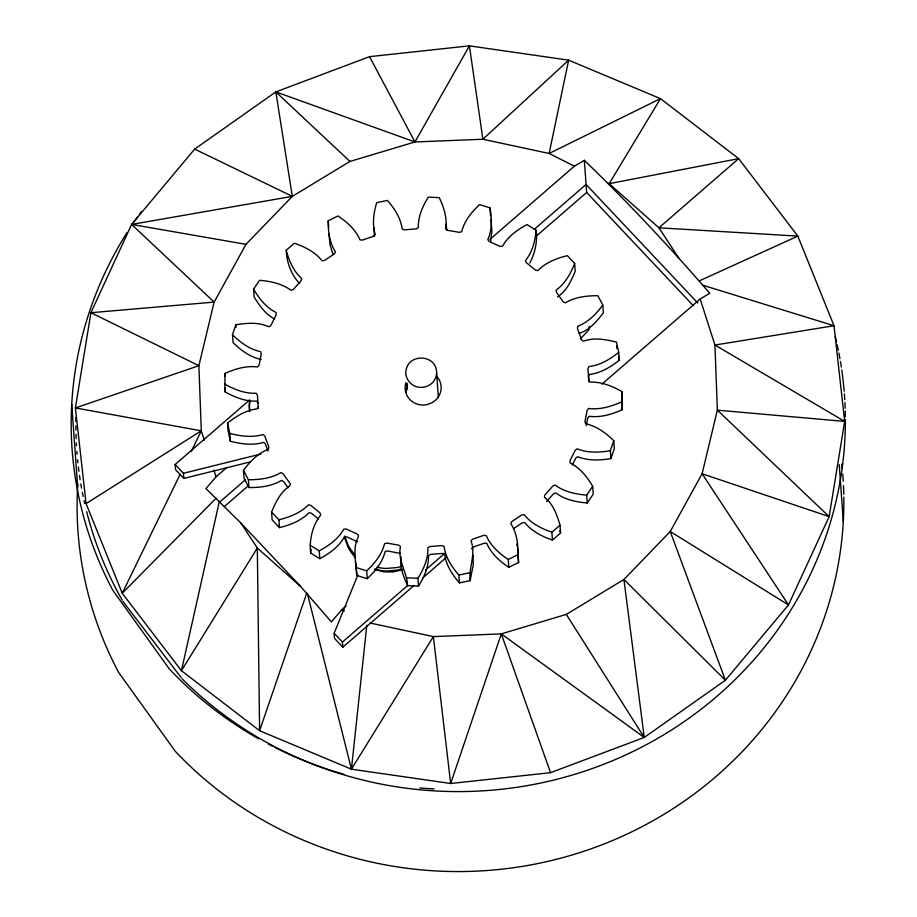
<?xml version="1.0" encoding="UTF-8"?>
<svg xmlns="http://www.w3.org/2000/svg" width="917" height="917" viewBox="0 0 917 917"><rect width="100%" height="100%" fill="white"/><g stroke="black" fill="none" stroke-linecap="round" stroke-linejoin="round"><path stroke-width="1.38" d="M374.067 227.519L374.354 236.139M586.25 425.648L587.717 418.118L589.184 416.284C600.417 417.762 611.65 414.438 621.864 409.853L621.875 391.536C612.189 386.023 601.357 381.701 590.089 382.148L588.829 380.2L587.912 368.76L588.84 366.64C600.027 365.298 610.034 359.315 618.723 352.334L616.442 342.075C606.068 339.588 594.801 337.273 584.404 340.883A2.419 2.327 -4.1 0 1 581.424 339.359L577.446 328.55L577.756 326.28C588.175 322.222 596.268 313.958 602.801 305.052L597.85 295.721C586.662 295.652 575.016 297.005 565.331 302.874L563.221 301.808L556.447 292.374L556.149 290.104C565.113 283.617 570.741 273.633 574.65 263.408L567.325 255.637C556.527 258.33 545.649 262.526 537.798 270.618L535.459 270.091L526.369 262.686L525.475 260.566C532.399 252.072 535.161 241.022 536.158 230.236L527 224.573C517.303 229.812 507.869 236.552 502.459 246.341L500.052 246.398L489.265 241.526L487.81 239.692C492.257 229.731 491.89 218.395 489.965 207.815L479.568 204.617C471.625 212.079 464.289 220.917 461.709 231.68L459.406 232.345L447.645 230.316L445.742 228.918C447.37 218.12 443.908 207.334 439.232 197.648L428.319 197.132C422.599 206.314 417.934 216.71 418.335 227.668L416.284 228.883L404.363 229.846L402.139 228.963C400.786 218.074 394.482 208.572 387.387 200.41L376.692 202.646C373.632 212.962 371.958 224.172 375.271 234.557L373.62 236.254L362.341 240.116L359.968 239.83C355.658 229.64 347.05 222.04 337.972 215.953L328.229 220.756C328.034 231.52 329.501 242.764 335.496 251.888L334.35 253.929L324.48 260.462L322.096 260.783C315.196 251.992 304.799 246.845 294.391 243.211L286.242 250.272C286.654 262.262 291.159 274.802 299.618 283.479M621.864 409.853L621.875 391.536M257.975 403.079L256.714 401.13C245.447 401.577 234.614 397.267 224.929 391.765L224.952 373.437C235.165 368.852 246.386 365.505 257.62 366.983L259.087 365.149L261.299 353.882L260.6 351.67C249.665 349.331 240.334 342.477 232.482 334.705L235.875 324.721C246.432 323.22 257.86 321.878 267.89 326.452A2.419 2.327 -4.1 0 0 271.019 325.191L276.189 314.806L276.12 312.514C266.228 307.539 259.087 298.575 253.573 289.119L259.545 280.293C270.641 281.232 282.069 283.617 291.102 290.368L293.337 289.474L301.108 280.717L301.67 278.493C293.474 271.203 288.981 260.749 286.242 250.272M224.929 391.765L225.146 387.834M489.942 239.371L574.386 166.172L584.347 160.315C628.156 202.634 669.949 247.154 709.747 293.268L700.175 298.976L714.939 345.033L717.358 410.151L702.113 473.757L670.247 531.516L623.927 579.487L566.293 614.401L501.301 633.888L433.363 636.604L351.44 769.191L259.603 730.711L181.428 670.705L122.248 593.253L86.072 503.616L75.389 407.939L90.921 312.708L131.612 224.424L194.679 149.104L275.834 91.895L369.54 56.671L469.412 45.85L568.643 60.167L660.481 98.635L738.655 158.641L797.836 236.105L834 325.73L844.683 421.419L829.151 516.638L788.471 604.922L725.404 680.242L644.25 737.451L550.544 772.676L450.671 783.496L351.44 769.191L366.811 625.199M401.061 556.848C399.399 566.844 403.618 576.701 407.572 585.654L418.507 586.158C424.216 576.976 428.869 566.568 428.48 555.61L430.52 554.395L442.452 553.444L444.665 554.315C446.04 565.193 452.299 574.73 459.417 582.868L470.123 580.644L473.287 564.838L473.034 554.991M406.013 392.407L407.331 383.673M258.33 406.667L257.402 408.787C246.215 410.128 236.219 416.135 227.542 423.104L228.104 430.956L230.35 441.215C241.171 444.092 252.783 445.616 263.637 442.361L265.391 443.943L268.039 451.13M357.55 541.764L346.752 536.881L344.356 536.949C338.923 546.715 329.512 553.455 319.815 558.717L310.645 553.043C309.121 539.735 312.491 525.464 320.778 514.873L319.873 512.763L310.783 505.347L308.444 504.831C300.604 512.924 289.715 517.108 278.917 519.79L271.592 512.018C275.581 502.413 280.338 492.211 289.325 486.297A2.396 2.292 -4.1 0 0 289.795 483.064L283.021 473.653L280.923 472.564C271.226 478.41 259.591 479.82 248.392 479.706L243.452 470.387C249.963 461.469 258.078 453.216 268.498 449.17L268.796 446.877L264.83 436.091L263.076 434.52C252.221 437.764 240.609 436.24 229.789 433.363L227.542 423.104M310.645 553.043L311.138 549.34M406.472 390.287L407.308 383.535M249.435 400.465L249.642 411.687M249.882 401.646L249.103 405.818L249.584 411.446M490.572 241.423L491.902 231.669L491.065 219.335M219.369 501.37L181.428 670.705L257.31 548.057L240.999 523.171L205.947 488.578L216.045 476.817L226.877 467.441M470.123 580.644C468.633 567.417 476.187 553.994 470.971 540.87L472.61 539.196L483.901 535.31L486.285 535.62C490.572 545.81 499.215 553.387 508.259 559.485L508.82 567.336L518.575 562.522L517.669 548.951M703.018 285.302L834 325.73L714.939 345.033L844.683 421.419L717.358 410.151L829.151 516.638L702.113 473.757L788.471 604.922L670.247 531.516L725.404 680.242L623.927 579.487L644.25 737.451L501.301 633.888L450.671 783.496L433.363 636.604L369.872 622.975M572.334 465.011L575.773 458.087L577.687 456.689C588.198 460.93 599.901 460.449 610.94 458.569L610.378 450.728L613.76 440.722C605.885 432.973 596.577 426.107 585.642 423.769L584.966 421.568L587.155 410.277L588.622 408.443C599.856 409.91 611.089 406.598 621.302 402.013M610.94 458.569L614.321 448.573L613.76 440.722M306.737 593.127L259.603 730.711L257.31 548.057L300.616 586.456L331.381 621.921L341.812 609.656L346.133 605.919M414.025 585.459L342.809 647.207L334.51 638.404L334.143 633.257L357.813 575.051M180.145 474.307L122.248 593.253L216.206 498.103M191.344 451.279L201.304 430.818L198.886 365.7L214.131 302.094L245.997 244.335L292.317 196.364L349.95 161.449L414.942 141.963L482.881 139.246L549.134 153.471L574.386 166.172M406.437 390L407.435 388.086M529.797 263.03C535.035 253.081 537.591 241.435 536.158 230.236M204.342 440.286L201.304 430.818L75.389 407.939L198.886 365.7L90.921 312.708L214.131 302.094L131.612 224.424L292.317 196.364L275.834 91.895L414.942 141.963L469.412 45.85L482.881 139.246L568.643 60.167L549.134 153.471L660.481 98.635L609.186 183.675L658.933 227.794L678.947 258.319M471.533 548.721L473.172 547.036L484.463 543.162L486.847 543.46C491.134 553.662 499.776 561.227 508.82 567.336M418.507 586.158L417.946 578.306C423.654 569.125 428.308 558.717 427.907 547.758L429.958 546.543L441.891 545.592L444.103 546.463C445.479 557.341 451.737 566.878 458.855 575.016L459.417 582.868M546.566 501.576L553.478 493.805L555.702 492.899C564.746 499.65 576.163 502.069 587.258 502.975L586.697 495.134L592.657 486.319C587.178 476.851 580.002 467.911 570.133 462.925L570.053 460.621L575.211 450.247L577.125 448.837C587.637 453.078 599.34 452.597 610.378 450.728M587.258 502.975L593.219 494.16L592.657 486.319M355.544 561.926L356.828 575.475L367.247 578.673L366.685 570.821C374.652 563.37 381.942 554.498 384.532 543.747L386.836 543.082L398.597 545.111L400.5 546.509C397.405 560.31 407.194 572.334 407.572 585.654M367.247 578.673C375.213 571.222 382.504 562.35 385.094 551.598L387.398 550.934L400.305 553.432M250.169 461.927L183.813 478.422L175.537 469.63L175.158 464.495L249.619 399.938M219.564 502.184L245.504 479.694M534.175 229.433L586.078 184.443L697.768 303.023M224.459 506.459L248.243 485.838M535.837 236.517L586.651 192.467L584.347 160.315M601.953 384.131L700.175 298.976M342.809 647.207L342.442 642.06L407.182 585.929M425.534 570.03L444.951 553.192M422.657 577.974L446.407 557.398M513.566 528.628L522.323 522.816L524.707 522.518C531.642 531.275 542.016 536.445 552.424 540.079L551.862 532.238L560.012 525.177C557.112 515.285 553.547 504.671 545.237 497.977M552.424 540.079L560.574 533.018L560.012 525.177M580.438 338.774L588.92 329.822L589.333 326.383M557.467 296.982C566.488 291.102 571.211 280.866 575.211 271.249L574.65 263.408M618.723 352.334L619.284 360.175C610.596 367.155 600.589 373.139 589.402 374.48L588.473 376.6L588.886 381.69M86.072 503.616L201.304 430.818M310.084 545.191L319.254 550.865C328.951 545.615 338.362 538.875 343.795 529.109L346.19 529.029L356.988 533.923A2.419 2.327 -4.1 0 1 358.272 536.915C352.117 548.962 356.232 562.729 356.828 575.475M508.259 559.485L518.013 554.67C518.185 543.907 516.764 532.662 510.746 523.538L511.915 521.509L521.762 514.964L524.146 514.666C531.081 523.435 541.454 528.593 551.862 532.238M699.258 280.9L797.836 236.105L658.933 227.794L738.655 158.641L609.186 183.675L608.12 183.136M579.315 333.375C589.608 329.914 596.898 321.191 603.363 312.892L602.801 305.052M401.52 566.179L397.829 567.463L386.091 568.471M401.703 568.746L398.012 570.042L386.286 571.05A45.128 43.248 -4.1 0 1 374.686 569.09M271.592 512.018L272.154 519.87L279.479 527.63C290.276 524.96 301.166 520.776 309.006 512.683L311.344 513.188L318.405 518.965M175.158 464.495L183.446 473.287L260.852 454.03M402.265 569.744L393.106 571.967L383.696 571.83L374.64 569.365M458.855 575.016L469.561 572.793M243.452 470.387L244.014 478.238L248.954 487.546C260.153 487.672 271.787 486.262 281.485 480.416L283.582 481.505L288.098 487.775M407.01 577.813L417.946 578.306M586.697 495.134C575.601 494.229 564.184 491.81 555.14 485.059L552.917 485.964L545.134 494.71A2.396 2.292 -4.1 0 0 545.237 497.977M131.612 224.424L245.997 244.335M356.266 567.634L366.685 570.821M194.679 149.104L292.317 196.364M341.812 609.656L344.345 610.928M261.162 359.51C250.238 357.172 240.907 350.317 233.044 342.557L232.482 334.705M224.367 383.914C234.053 389.416 244.885 393.737 256.152 393.278L257.413 395.238L258.376 408.157M274.596 318.898C265.334 314.451 259.442 305.384 254.135 296.97L253.573 289.119M275.834 91.895L349.95 161.449M586.651 192.467L693.447 305.842M240.999 523.171L300.616 586.456M334.143 633.257L342.442 642.06M122.821 601.277L181.142 677.594M566.293 614.401L644.25 737.451M369.54 56.671L414.942 141.963M332.905 254.066L330.017 244.621L328.882 233.571M344.677 536.021L348.162 545.283A45.128 43.248 -4.1 0 0 354.868 554.533M344.368 537.259L348.345 547.85A45.128 43.248 -4.1 0 0 355.051 557.1M501.301 633.888L550.544 772.676M213.879 470.054L216.045 476.817M559.851 530.634L560.574 533.018M516.741 544.113L517.36 546.509M307.539 594.067L351.44 769.191M618.425 356.335L619.284 360.175M446.12 224.207L446.785 230.327M839.238 464.713L843.308 521.452M616.728 345.996L616.912 348.609M518.013 554.67L518.575 562.522M489.965 207.815L490.526 215.655M436.63 373.311L438.36 397.485M328.229 220.756L328.699 227.29M319.254 550.865L319.815 558.717M278.917 519.79L279.479 527.63M248.392 479.706L248.954 487.546M235.875 324.721L236.059 327.335M229.789 433.363L230.35 441.215M224.952 373.437L225.135 376.05M183.446 473.287L183.813 478.422M71.732 404.259L77.636 486.537M386.103 568.46A45.128 43.248 -4.1 0 1 377.013 567.199M844.924 402.563A384.842 368.806 -4.1 0 1 845.165 408.248M845.256 411.08A384.842 368.806 -4.1 0 1 845.359 416.754M845.371 419.573A384.842 368.806 -4.1 0 1 603.948 764.193A384.842 368.806 -4.1 0 1 182.002 678.729M122.121 600.039A384.842 368.806 -4.1 0 1 86.656 511.652M84.673 503.422A384.842 368.806 -4.1 0 1 84.066 500.659M83.172 496.51A384.842 368.806 -4.1 0 1 82.335 492.337M81.556 488.142A384.842 368.806 -4.1 0 1 80.811 483.935M80.123 479.717A384.842 368.806 -4.1 0 1 79.492 475.487M78.896 471.246A384.842 368.806 -4.1 0 1 78.369 466.994M77.876 462.741A384.842 368.806 -4.1 0 1 77.59 459.898M77.074 454.213A384.842 368.806 -4.1 0 1 76.845 451.37M76.466 445.673A384.842 368.806 -4.1 0 1 76.306 442.831M76.122 438.567A384.842 368.806 -4.1 0 1 75.985 434.314M75.893 430.062A384.842 368.806 -4.1 0 1 75.859 425.82M75.87 421.579A384.842 368.806 -4.1 0 1 75.939 417.361M835.261 336.482A384.842 368.806 -4.1 0 1 836.556 341.972M837.175 344.735A384.842 368.806 -4.1 0 1 838.344 350.271M838.895 353.056A384.842 368.806 -4.1 0 1 839.926 358.65M840.419 361.458A384.842 368.806 -4.1 0 1 841.325 367.087M841.749 369.906A384.842 368.806 -4.1 0 1 844.167 391.181M844.385 394.035A384.842 368.806 -4.1 0 1 844.763 399.72M843.491 485.632A383.466 367.488 -4.1 0 1 843.778 494.274M843.823 497.152A383.466 367.488 -4.1 0 1 599.89 845.577A383.466 367.488 -4.1 0 1 175.25 751.264L118.66 672.459A383.466 367.488 -4.1 0 1 77.807 483.74M841.829 464.036A383.466 367.488 -4.1 0 1 842.264 468.346M842.769 474.1A383.466 367.488 -4.1 0 1 843.262 481.299M434.039 788.872A383.466 367.488 -4.1 0 1 419.837 787.978M343.795 774.246A383.466 367.488 -4.1 0 1 274.94 747.481M272.406 746.197A383.466 367.488 -4.1 0 1 268.624 744.237M258.674 738.815A383.466 367.488 -4.1 0 1 169.347 668.997L112.757 590.181A383.466 367.488 -4.1 0 1 127.05 232.563M131.716 225.387A383.466 367.488 -4.1 0 1 133.297 223.026M134.088 221.868A383.466 367.488 -4.1 0 1 137.286 217.249M139.739 213.799A383.466 367.488 -4.1 0 1 141.401 211.518M436.538 376.096A18.031 17.285 -4.1 0 1 431.299 403.09L426.852 404.626A18.031 17.285 -4.1 0 1 409.716 399.365A18.031 17.285 -4.1 0 1 405.99 382.458M406.563 368.107C403.285 377.196 410.942 387.215 420.387 387.387A15.463 14.821 -4.1 0 0 434.142 380.601A15.257 14.615 -4.1 0 0 436.309 369.471C433.5 354.971 410.793 354.088 406.563 368.107"/></g></svg>
